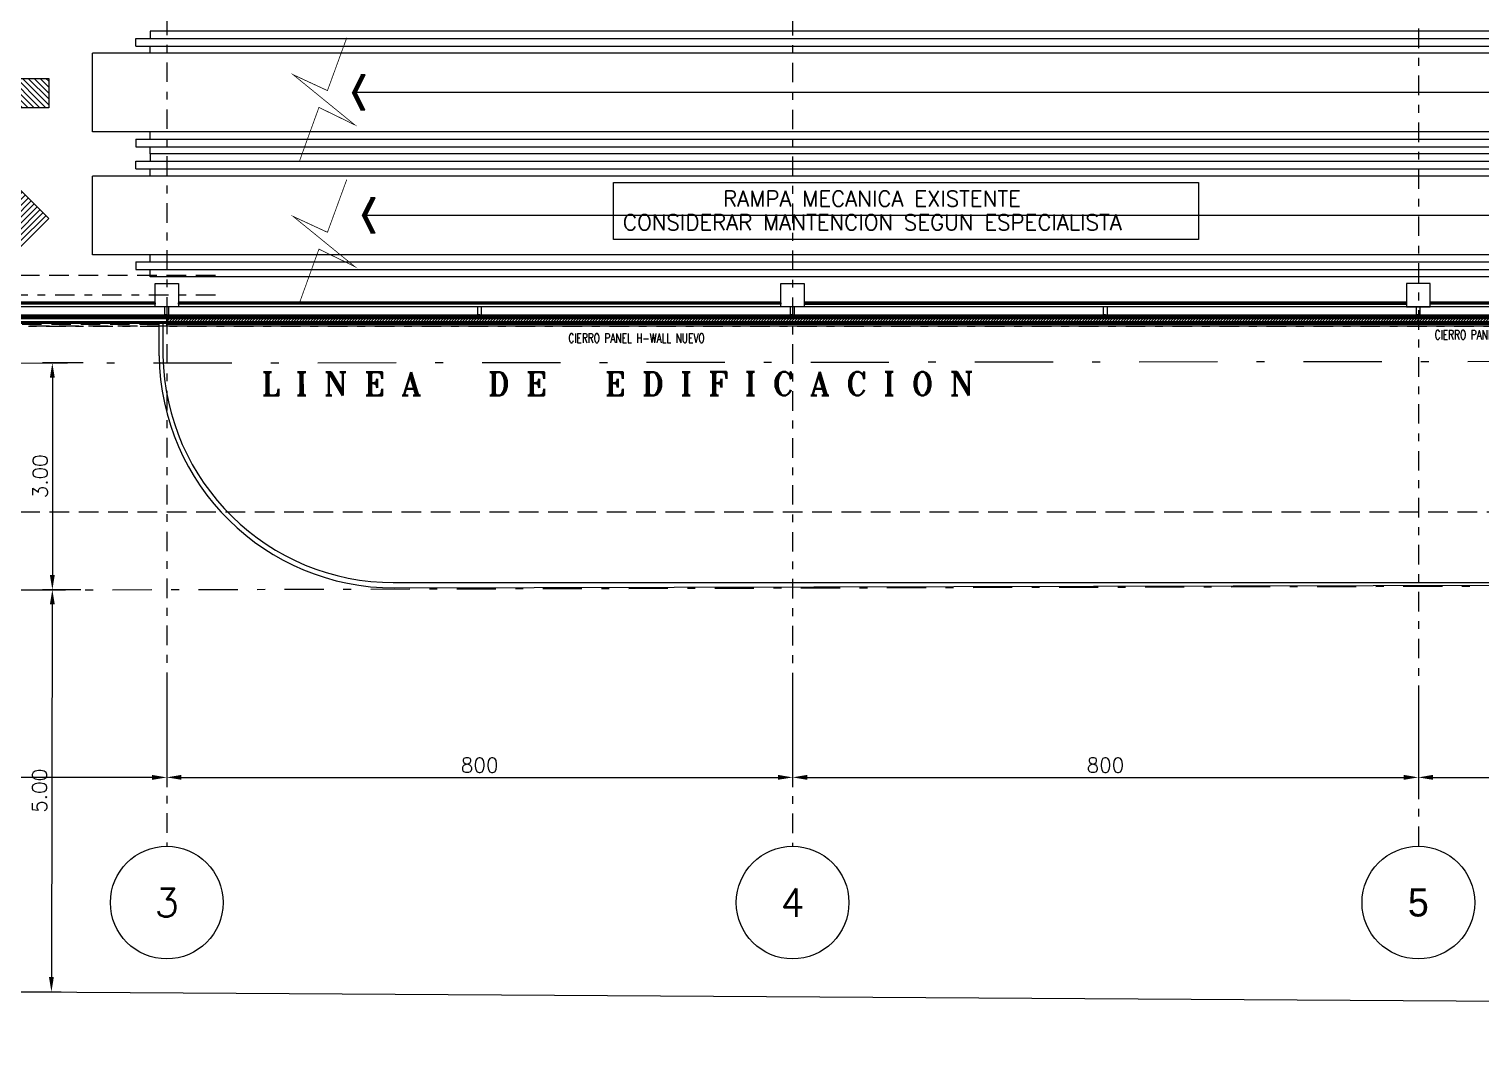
# Model space of a CAD drawing. Header units: millimetres. Extents: x 340 to 1003762, y 22 to 362022.
# Drawn here: x 378.39 to 396.95, y 25.25 to 38.15 of the extents above; entities that cross this region are included whole.
import ezdxf
from ezdxf.enums import TextEntityAlignment as Align
from ezdxf.xclip import XClip

# ---------------------------------------------------------------- set-up
doc = ezdxf.new("R2010")
doc.units = ezdxf.units.MM
doc.header["$XCLIPFRAME"] = 0
for name, pattern in [('LSBB_P_002 - PLANTA 1° NIVEL SALA DE VENTAS$0$000_ALTILLO PROPUESTA$0$HIDDEN', [0.375, 0.25, -0.125]), ('LSBB_P_002 - PLANTA 1° NIVEL SALA DE VENTAS$0$CONTINUOS', [0]), ('LSBB_P_002 - PLANTA 1° NIVEL SALA DE VENTAS$0$DASHDOT', [1, 0.5, -0.25, 0, -0.25]), ('LSBB_P_002 - PLANTA 1° NIVEL SALA DE VENTAS$0$DASHDOT2', [0.5, 0.25, -0.125, 0, -0.125]), ('LSBB_P_002 - PLANTA 1° NIVEL SALA DE VENTAS$0$DASHDOTX2', [2, 1, -0.5, 0, -0.5]), ('LSBB_P_002 - PLANTA 1° NIVEL SALA DE VENTAS$0$DASHED', [0.75, 0.5, -0.25]), ('LSBB_P_002 - PLANTA 1° NIVEL SALA DE VENTAS$0$HIDDEN', [0.375, 0.25, -0.125])]:
    doc.linetypes.add(name, pattern=pattern)
for name, color, linetype in [('LSBB_P_002 - PLANTA 1° NIVEL SALA DE VENTAS$0$01', 8, 'Continuous'), ('LSBB_P_002 - PLANTA 1° NIVEL SALA DE VENTAS$0$04', 3, 'Continuous'), ('LSBB_P_002 - PLANTA 1° NIVEL SALA DE VENTAS$0$A-DEMOLICIONES', 30, 'LSBB_P_002 - PLANTA 1° NIVEL SALA DE VENTAS$0$DASHED'), ('LSBB_P_002 - PLANTA 1° NIVEL SALA DE VENTAS$0$A-SE CONSTRUYE RELLENO', 10, 'LSBB_P_002 - PLANTA 1° NIVEL SALA DE VENTAS$0$CONTINUOS'), ('LSBB_P_002 - PLANTA 1° NIVEL SALA DE VENTAS$0$A-TABIQUES', 3, 'Continuous'), ('LSBB_P_002 - PLANTA 1° NIVEL SALA DE VENTAS$0$A-Textos', 2, 'Continuous'), ('LSBB_P_002 - PLANTA 1° NIVEL SALA DE VENTAS$0$ANNOBJ', 2, 'Continuous'), ('LSBB_P_002 - PLANTA 1° NIVEL SALA DE VENTAS$0$COTAS 125', 2, 'Continuous'), ('LSBB_P_002 - PLANTA 1° NIVEL SALA DE VENTAS$0$COTAS-INT', 4, 'Continuous'), ('LSBB_P_002 - PLANTA 1° NIVEL SALA DE VENTAS$0$DJAMB', 8, 'Continuous'), ('LSBB_P_002 - PLANTA 1° NIVEL SALA DE VENTAS$0$EJES', 8, 'LSBB_P_002 - PLANTA 1° NIVEL SALA DE VENTAS$0$DASHDOT2'), ('LSBB_P_002 - PLANTA 1° NIVEL SALA DE VENTAS$0$ESTRUCTURA', 5, 'Continuous'), ('LSBB_P_002 - PLANTA 1° NIVEL SALA DE VENTAS$0$GLOSA', 7, 'Continuous'), ('LSBB_P_002 - PLANTA 1° NIVEL SALA DE VENTAS$0$HATCH', 8, 'Continuous'), ('LSBB_P_002 - PLANTA 1° NIVEL SALA DE VENTAS$0$LETREROS', 2, 'Continuous'), ('LSBB_P_002 - PLANTA 1° NIVEL SALA DE VENTAS$0$MUROS', 5, 'Continuous'), ('LSBB_P_002 - PLANTA 1° NIVEL SALA DE VENTAS$0$PAVIMENTOS', 8, 'Continuous'), ('LSBB_P_002 - PLANTA 1° NIVEL SALA DE VENTAS$0$PROYECCIONES', 6, 'LSBB_P_002 - PLANTA 1° NIVEL SALA DE VENTAS$0$HIDDEN'), ('LSBB_P_002 - PLANTA 1° NIVEL SALA DE VENTAS$0$TABIQUE', 3, 'Continuous'), ('XREF', 7, 'Continuous')]:
    doc.layers.add(name, color=color, linetype=linetype)
doc.styles.add('LSBB_P_002 - PLANTA 1° NIVEL SALA DE VENTAS$0$DIM', font='dim', dxfattribs={"width": 0.75})
doc.styles.add('LSBB_P_002 - PLANTA 1° NIVEL SALA DE VENTAS$0$ELEV', font='romans', dxfattribs={"bigfont": 'SPEC-SL.SHX'})
doc.styles.add('LSBB_P_002 - PLANTA 1° NIVEL SALA DE VENTAS$0$ROMANS', font='romans')
doc.styles.add('LSBB_P_002 - PLANTA 1° NIVEL SALA DE VENTAS$0$ROMANT', font='romant')
doc.styles.add('LSBB_P_002 - PLANTA 1° NIVEL SALA DE VENTAS$0$STANDARD', font='txt')
doc.dimstyles.new('LSBB_P_002 - PLANTA 1° NIVEL SALA DE VENTAS$0$DIMENSION-125', dxfattribs={"dimscale": 125, "dimtxt": 0.0015, "dimasz": 0.0015, "dimexe": 0.001, "dimexo": 0.0005, "dimgap": 0.0005, "dimtad": 1, "dimdec": 0, "dimlfac": 100, "dimzin": 0, "dimdsep": 46, "dimtxsty": 'LSBB_P_002 - PLANTA 1° NIVEL SALA DE VENTAS$0$ROMANS', "dimcen": 0.004, "dimclrd": 4, "dimclre": 8, "dimclrt": 3, "dimadec": 0, "dimazin": 0, "dimtfac": 1, "dimtdec": 0, "dimtix": 1, "dimtofl": 0, "dimtmove": 2, "dimatfit": 3, "dimfxl": 0, "dimtolj": 1, "dimtzin": 0, "dimarcsym": 0})

# ---------------------------------------------------------------- blocks, each defined once
blk = doc.blocks.new('*D57')
at = {"layer": 'LSBB_P_002 - PLANTA 1° NIVEL SALA DE VENTAS$0$COTAS 125', "color": 8, "linetype": 'Continuous', "lineweight": -2, "transparency": 16777216}
for p, q in [((803.439, 244.555), (803.439, 243.275)), ((811.439, 244.555), (811.439, 243.275))]:
    blk.add_line(p, q, dxfattribs=at)
at = {"layer": 'LSBB_P_002 - PLANTA 1° NIVEL SALA DE VENTAS$0$COTAS 125', "linetype": 'Continuous', "lineweight": -2, "transparency": 16777216}
blk.add_line((803.627, 243.4), (811.252, 243.4), dxfattribs=at)
at = {"layer": 'LSBB_P_002 - PLANTA 1° NIVEL SALA DE VENTAS$0$COTAS 125', "transparency": 16777216}
for points in [[(803.627, 243.432), (803.627, 243.369), (803.439, 243.4)], [(811.252, 243.432), (811.252, 243.369), (811.439, 243.4)]]:
    blk.add_solid(points, dxfattribs=at)
at = {"layer": 'LSBB_P_002 - PLANTA 1° NIVEL SALA DE VENTAS$0$COTAS 125', "color": 2, "transparency": 16777216, "insert": (807.439, 243.557), "char_height": 0.1875, "attachment_point": 5, "style": 'LSBB_P_002 - PLANTA 1° NIVEL SALA DE VENTAS$0$ROMANS'}
blk.add_mtext('\\A1;800', dxfattribs=at)
blk = doc.blocks.new('*D58')
at = {"layer": 'LSBB_P_002 - PLANTA 1° NIVEL SALA DE VENTAS$0$COTAS 125', "color": 8, "linetype": 'Continuous', "lineweight": -2, "transparency": 16777216}
for p, q in [((793.359, 245.8), (794.101, 245.798)), ((793.347, 240.66), (794.089, 240.658))]:
    blk.add_line(p, q, dxfattribs=at)
at = {"layer": 'LSBB_P_002 - PLANTA 1° NIVEL SALA DE VENTAS$0$COTAS 125', "linetype": 'Continuous', "lineweight": -2, "transparency": 16777216}
blk.add_line((793.975, 245.611), (793.964, 240.846), dxfattribs=at)
at = {"layer": 'LSBB_P_002 - PLANTA 1° NIVEL SALA DE VENTAS$0$COTAS 125', "transparency": 16777216}
for points in [[(793.944, 245.611), (794.007, 245.611), (793.976, 245.798)], [(793.933, 240.846), (793.995, 240.846), (793.964, 240.658)]]:
    blk.add_solid(points, dxfattribs=at)
at = {"layer": 'LSBB_P_002 - PLANTA 1° NIVEL SALA DE VENTAS$0$COTAS 125', "color": 2, "transparency": 16777216, "insert": (793.813, 243.229), "char_height": 0.1875, "attachment_point": 5, "rotation": 89.863, "style": 'LSBB_P_002 - PLANTA 1° NIVEL SALA DE VENTAS$0$ROMANS'}
blk.add_mtext('\\A1;5.00', dxfattribs=at)
blk = doc.blocks.new('LSBB_P_002 - PLANTA 1° NIVEL SALA DE VENTAS$0$COLNUMC')
at = {"linetype": 'Continuous'}
blk.add_circle((0, 0), 0.5, dxfattribs=at)
at = {"linetype": 'Continuous', "style": 'LSBB_P_002 - PLANTA 1° NIVEL SALA DE VENTAS$0$DIM', "width": 0.75}
blk.add_attdef('COLUMN', text='', height=0.375, dxfattribs=at).set_placement((0, 0), align=Align.MIDDLE)
blk = doc.blocks.new('*D59')
at = {"layer": 'LSBB_P_002 - PLANTA 1° NIVEL SALA DE VENTAS$0$COTAS 125', "color": 8, "linetype": 'Continuous', "lineweight": -2, "transparency": 16777216}
for p, q in [((795.439, 244.555), (795.439, 243.275)), ((803.439, 244.555), (803.439, 243.275))]:
    blk.add_line(p, q, dxfattribs=at)
at = {"layer": 'LSBB_P_002 - PLANTA 1° NIVEL SALA DE VENTAS$0$COTAS 125', "linetype": 'Continuous', "lineweight": -2, "transparency": 16777216}
blk.add_line((795.627, 243.4), (803.252, 243.4), dxfattribs=at)
at = {"layer": 'LSBB_P_002 - PLANTA 1° NIVEL SALA DE VENTAS$0$COTAS 125', "transparency": 16777216}
for points in [[(795.627, 243.432), (795.627, 243.369), (795.439, 243.4)], [(803.252, 243.432), (803.252, 243.369), (803.439, 243.4)]]:
    blk.add_solid(points, dxfattribs=at)
at = {"layer": 'LSBB_P_002 - PLANTA 1° NIVEL SALA DE VENTAS$0$COTAS 125', "color": 2, "transparency": 16777216, "insert": (799.439, 243.557), "char_height": 0.1875, "attachment_point": 5, "style": 'LSBB_P_002 - PLANTA 1° NIVEL SALA DE VENTAS$0$ROMANS'}
blk.add_mtext('\\A1;800', dxfattribs=at)
blk = doc.blocks.new('*D60')
at = {"layer": 'LSBB_P_002 - PLANTA 1° NIVEL SALA DE VENTAS$0$COTAS 125', "color": 8, "linetype": 'Continuous', "lineweight": -2, "transparency": 16777216}
for p, q in [((787.439, 244.446), (787.439, 243.275)), ((795.439, 244.446), (795.439, 243.275))]:
    blk.add_line(p, q, dxfattribs=at)
at = {"layer": 'LSBB_P_002 - PLANTA 1° NIVEL SALA DE VENTAS$0$COTAS 125', "linetype": 'Continuous', "lineweight": -2, "transparency": 16777216}
blk.add_line((795.252, 243.4), (787.627, 243.4), dxfattribs=at)
at = {"layer": 'LSBB_P_002 - PLANTA 1° NIVEL SALA DE VENTAS$0$COTAS 125', "transparency": 16777216}
for points in [[(787.627, 243.431), (787.627, 243.368), (787.439, 243.4)], [(795.252, 243.431), (795.252, 243.368), (795.439, 243.4)]]:
    blk.add_solid(points, dxfattribs=at)
at = {"layer": 'LSBB_P_002 - PLANTA 1° NIVEL SALA DE VENTAS$0$COTAS 125', "color": 2, "transparency": 16777216, "insert": (791.439, 243.556), "char_height": 0.1875, "attachment_point": 5, "style": 'LSBB_P_002 - PLANTA 1° NIVEL SALA DE VENTAS$0$ROMANS'}
blk.add_mtext('\\A1;800', dxfattribs=at)
blk = doc.blocks.new('*D61')
at = {"layer": 'LSBB_P_002 - PLANTA 1° NIVEL SALA DE VENTAS$0$COTAS 125', "color": 8, "linetype": 'Continuous', "lineweight": -2, "transparency": 16777216}
for p, q in [((794.371, 248.699), (793.851, 248.699)), ((794.341, 245.798), (793.851, 245.798))]:
    blk.add_line(p, q, dxfattribs=at)
at = {"layer": 'LSBB_P_002 - PLANTA 1° NIVEL SALA DE VENTAS$0$COTAS 125', "linetype": 'Continuous', "lineweight": -2, "transparency": 16777216}
blk.add_line((793.976, 248.512), (793.976, 245.986), dxfattribs=at)
at = {"layer": 'LSBB_P_002 - PLANTA 1° NIVEL SALA DE VENTAS$0$COTAS 125', "transparency": 16777216}
for points in [[(793.945, 248.512), (794.007, 248.512), (793.976, 248.699)], [(793.945, 245.986), (794.007, 245.986), (793.976, 245.798)]]:
    blk.add_solid(points, dxfattribs=at)
at = {"layer": 'LSBB_P_002 - PLANTA 1° NIVEL SALA DE VENTAS$0$COTAS 125', "color": 2, "transparency": 16777216, "insert": (793.82, 247.249), "char_height": 0.1875, "attachment_point": 5, "rotation": 90, "style": 'LSBB_P_002 - PLANTA 1° NIVEL SALA DE VENTAS$0$ROMANS'}
blk.add_mtext('\\A1;3.00', dxfattribs=at)
blk = doc.blocks.new('LSBB_P_002 - PLANTA 1° NIVEL SALA DE VENTAS$0$W2')
for p, q in [((0, 0), (-0.5, 0.5)), ((-0.5, 0.5), (-0.5, 0.25)), ((-1, 0.25), (-1, -0.25)), ((-0.5, 0.25), (-1, 0.25)), ((-0.5, -0.5), (0, 0)), ((-1, -0.25), (-0.5, -0.25)), ((-0.5, -0.25), (-0.5, -0.5))]:
    blk.add_line(p, q)
at = {"color": 0}
for p, q in [((-1, 0.2), (-0.95, 0.25)), ((-1, 0.1), (-0.85, 0.25)), ((-1, 0), (-0.75, 0.25)), ((-1, -0.1), (-0.65, 0.25)), ((-1, -0.2), (-0.55, 0.25)), ((-0.949, -0.25), (-0.35, 0.35)), ((-0.849, -0.25), (-0.3, 0.3)), ((-0.749, -0.25), (-0.25, 0.25)), ((-0.5, 0.4), (-0.45, 0.45)), ((-0.5, 0.3), (-0.4, 0.4)), ((-0.649, -0.25), (-0.199, 0.199)), ((-0.549, -0.25), (-0.149, 0.149)), ((-0.5, -0.301), (-0.099, 0.099)), ((-0.5, -0.402), (-0.049, 0.049))]:
    blk.add_line(p, q, dxfattribs=at)
blk = doc.blocks.new('*D63')
at = {"layer": 'LSBB_P_002 - PLANTA 1° NIVEL SALA DE VENTAS$0$COTAS 125', "color": 8, "linetype": 'Continuous', "lineweight": -2, "transparency": 16777216}
for p, q in [((811.439, 244.555), (811.439, 243.275)), ((819.439, 244.555), (819.439, 243.275))]:
    blk.add_line(p, q, dxfattribs=at)
at = {"layer": 'LSBB_P_002 - PLANTA 1° NIVEL SALA DE VENTAS$0$COTAS 125', "linetype": 'Continuous', "lineweight": -2, "transparency": 16777216}
blk.add_line((811.627, 243.4), (819.252, 243.4), dxfattribs=at)
at = {"layer": 'LSBB_P_002 - PLANTA 1° NIVEL SALA DE VENTAS$0$COTAS 125', "transparency": 16777216}
for points in [[(811.627, 243.432), (811.627, 243.369), (811.439, 243.4)], [(819.252, 243.432), (819.252, 243.369), (819.439, 243.4)]]:
    blk.add_solid(points, dxfattribs=at)
at = {"layer": 'LSBB_P_002 - PLANTA 1° NIVEL SALA DE VENTAS$0$COTAS 125', "color": 2, "transparency": 16777216, "insert": (815.439, 243.557), "char_height": 0.1875, "attachment_point": 5, "style": 'LSBB_P_002 - PLANTA 1° NIVEL SALA DE VENTAS$0$ROMANS'}
blk.add_mtext('\\A1;800', dxfattribs=at)
blk = doc.blocks.new('LSBB_P_002 - PLANTA 1° NIVEL SALA DE VENTAS$0$DEMOL')
at = {"layer": 'LSBB_P_002 - PLANTA 1° NIVEL SALA DE VENTAS$0$A-DEMOLICIONES', "linetype": 'LSBB_P_002 - PLANTA 1° NIVEL SALA DE VENTAS$0$000_ALTILLO PROPUESTA$0$HIDDEN', "ltscale": 0.8}
blk.add_line((1019.289, 249.216), (991.414, 249.216), dxfattribs=at)
blk = doc.blocks.new('LSBB_P_002 - PLANTA 1° NIVEL SALA DE VENTAS', base_point=(223.57, 14.22))
at = {"layer": 'LSBB_P_002 - PLANTA 1° NIVEL SALA DE VENTAS$0$A-TABIQUES'}
h = blk.add_hatch(dxfattribs=at)
h.set_pattern_fill('ANSI31', color=9, scale=0.2)
h.set_pattern_definition([(45, (0, 0), (-0.0176776695, 0.0176776695), [])])
h.paths.add_polyline_path([(795.439, 249.266), (795.439, 249.196), (815.549, 249.196), (815.549, 249.266)])
at = {"color": 2}
for p, q in [((795.042, 252.849), (814.892, 252.849)), ((795.042, 252.749), (795.042, 252.849)), ((795.042, 252.749), (814.892, 252.749)), ((797.861, 252.156), (797.974, 252.381)), ((797.974, 252.381), (797.918, 252.381)), ((797.971, 251.93), (797.858, 252.156)), ((815.338, 252.156), (797.861, 252.156)), ((797.971, 251.93), (797.914, 251.93)), ((795.042, 251.562), (814.892, 251.562)), ((795.042, 251.562), (795.042, 251.462)), ((795.042, 251.462), (814.892, 251.462)), ((795.042, 251.279), (814.892, 251.279)), ((795.042, 251.179), (795.042, 251.279)), ((795.042, 251.179), (814.892, 251.179)), ((797.988, 250.586), (798.101, 250.811)), ((798.101, 250.811), (798.044, 250.811)), ((815.338, 250.586), (797.979, 250.586)), ((798.101, 250.36), (797.988, 250.586)), ((798.101, 250.36), (798.044, 250.36)), ((795.042, 249.992), (814.892, 249.992)), ((795.042, 249.992), (795.042, 249.892)), ((795.042, 249.892), (814.892, 249.892))]:
    blk.add_line(p, q, dxfattribs=at)
at = {"color": 4}
for p, q in [((815.338, 252.941), (795.225, 252.941)), ((795.225, 252.941), (795.225, 252.849)), ((815.338, 252.658), (794.488, 252.658)), ((794.488, 251.653), (794.488, 252.658)), ((795.225, 252.658), (795.225, 252.749)), ((815.338, 251.653), (794.488, 251.653)), ((795.225, 251.562), (795.225, 251.653)), ((795.225, 251.371), (795.225, 251.462)), ((814.884, 251.371), (795.225, 251.371)), ((814.709, 251.371), (795.225, 251.371)), ((795.225, 251.371), (795.225, 251.279)), ((795.225, 251.088), (795.225, 251.179)), ((815.338, 251.088), (794.488, 251.088)), ((794.488, 250.083), (794.488, 251.088)), ((815.338, 250.083), (794.488, 250.083)), ((795.225, 249.992), (795.225, 250.083)), ((795.225, 249.801), (795.225, 249.892)), ((814.709, 249.801), (795.225, 249.801))]:
    blk.add_line(p, q, dxfattribs=at)
at = {"color": 2}
for points in [[(797.974, 252.381), (797.861, 252.156), (797.918, 252.381), (797.805, 252.156)], [(797.971, 251.93), (797.858, 252.156), (797.914, 251.93), (797.802, 252.156)], [(798.101, 250.811), (797.988, 250.586), (798.044, 250.811), (797.931, 250.586)], [(798.101, 250.36), (797.988, 250.586), (798.044, 250.36), (797.931, 250.586)]]:
    blk.add_solid(points, dxfattribs=at)
at = {"layer": 'LSBB_P_002 - PLANTA 1° NIVEL SALA DE VENTAS$0$A-SE CONSTRUYE RELLENO', "const_width": 0.04}
for points in [[(791.422, 249.416), (791.422, 249.466), (795.289, 249.466)], [(803.289, 249.466), (795.589, 249.466)], [(803.589, 249.466), (811.289, 249.466)], [(815.538, 249.466), (811.589, 249.466)], [(791.414, 249.216), (815.549, 249.216)]]:
    blk.add_lwpolyline(points, dxfattribs=at)
at = {"layer": 'LSBB_P_002 - PLANTA 1° NIVEL SALA DE VENTAS$0$COTAS-INT', "color": 8}
blk.add_line((815.549, 249.416), (793.901, 249.416), dxfattribs=at)
at = {"layer": 'LSBB_P_002 - PLANTA 1° NIVEL SALA DE VENTAS$0$COTAS-INT', "color": 6}
for p, q in [((795.414, 249.316), (795.414, 249.416)), ((795.414, 249.316), (795.414, 249.416)), ((795.439, 249.316), (795.414, 249.316)), ((795.439, 249.316), (795.414, 249.316)), ((795.439, 249.316), (795.464, 249.316)), ((795.439, 249.316), (795.464, 249.316)), ((795.464, 249.316), (795.464, 249.416)), ((795.464, 249.316), (795.464, 249.416)), ((799.414, 249.316), (799.414, 249.416)), ((799.439, 249.316), (799.414, 249.316)), ((799.439, 249.316), (799.464, 249.316)), ((799.464, 249.316), (799.464, 249.416)), ((803.414, 249.316), (803.414, 249.416)), ((803.439, 249.316), (803.414, 249.316)), ((803.439, 249.316), (803.464, 249.316)), ((803.464, 249.316), (803.464, 249.416)), ((807.414, 249.316), (807.414, 249.416)), ((807.439, 249.316), (807.414, 249.316)), ((807.439, 249.316), (807.464, 249.316)), ((807.464, 249.316), (807.464, 249.416)), ((811.414, 249.316), (811.414, 249.416)), ((811.439, 249.316), (811.414, 249.316)), ((811.439, 249.316), (811.464, 249.316)), ((811.464, 249.316), (811.464, 249.416))]:
    blk.add_line(p, q, dxfattribs=at)
at = {"layer": 'LSBB_P_002 - PLANTA 1° NIVEL SALA DE VENTAS$0$DJAMB', "linetype": 'LSBB_P_002 - PLANTA 1° NIVEL SALA DE VENTAS$0$HIDDEN'}
blk.add_line((874.814, 246.791), (778.806, 246.791), dxfattribs=at)
at = {"layer": 'LSBB_P_002 - PLANTA 1° NIVEL SALA DE VENTAS$0$EJES'}
for p, q in [((811.439, 321.973), (811.439, 242.519)), ((795.439, 309.541), (795.439, 242.519)), ((803.439, 309.537), (803.439, 242.519)), ((796.061, 249.566), (777.683, 249.566)), ((878.748, 249.166), (769.057, 249.166))]:
    blk.add_line(p, q, dxfattribs=at)
at = {"layer": 'LSBB_P_002 - PLANTA 1° NIVEL SALA DE VENTAS$0$ESTRUCTURA'}
for points in [[(795.589, 249.716), (795.589, 249.416), (795.289, 249.416), (795.289, 249.716)], [(795.589, 249.716), (795.589, 249.416), (795.289, 249.416), (795.289, 249.716)], [(803.589, 249.716), (803.589, 249.416), (803.289, 249.416), (803.289, 249.716)]]:
    blk.add_lwpolyline(points, close=True, dxfattribs=at)
at = {"layer": 'LSBB_P_002 - PLANTA 1° NIVEL SALA DE VENTAS$0$ESTRUCTURA', "flags": 128}
blk.add_lwpolyline([(811.289, 249.716), (811.289, 249.416), (811.589, 249.416), (811.589, 249.716)], close=True, dxfattribs=at)
at = {"layer": 'LSBB_P_002 - PLANTA 1° NIVEL SALA DE VENTAS$0$GLOSA', "color": 8, "linetype": 'LSBB_P_002 - PLANTA 1° NIVEL SALA DE VENTAS$0$HIDDEN'}
blk.add_line((796.061, 249.816), (781.282, 249.816), dxfattribs=at)
at = {"layer": 'LSBB_P_002 - PLANTA 1° NIVEL SALA DE VENTAS$0$GLOSA', "color": 8}
blk.add_line((815.549, 249.416), (791.414, 249.416), dxfattribs=at)
at = {"layer": 'LSBB_P_002 - PLANTA 1° NIVEL SALA DE VENTAS$0$HATCH'}
for p, q in [((791.464, 249.281), (815.499, 249.281)), ((815.499, 249.303), (791.467, 249.303)), ((815.499, 249.298), (791.467, 249.298)), ((815.499, 249.293), (791.467, 249.293)), ((792.798, 249.316), (795.414, 249.316)), ((795.464, 249.316), (815.499, 249.316)), ((791.464, 249.266), (815.549, 249.266))]:
    blk.add_line(p, q, dxfattribs=at)
at = {"layer": 'LSBB_P_002 - PLANTA 1° NIVEL SALA DE VENTAS$0$LETREROS', "color": 3}
blk.add_lwpolyline([(801.15, 251.006), (808.627, 251.006), (808.627, 250.279), (801.15, 250.279)], close=True, dxfattribs=at)
at = {"layer": 'LSBB_P_002 - PLANTA 1° NIVEL SALA DE VENTAS$0$MUROS', "color": 9}
for p, q in [((795.391, 248.791), (795.391, 249.216)), ((798.332, 245.892), (819.539, 245.892))]:
    blk.add_line(p, q, dxfattribs=at)
at = {"layer": 'LSBB_P_002 - PLANTA 1° NIVEL SALA DE VENTAS$0$MUROS', "color": 2, "linetype": 'LSBB_P_002 - PLANTA 1° NIVEL SALA DE VENTAS$0$DASHDOTX2'}
blk.add_line((780.571, 248.683), (887.206, 248.806), dxfattribs=at)
at = {"layer": 'LSBB_P_002 - PLANTA 1° NIVEL SALA DE VENTAS$0$MUROS', "color": 1, "linetype": 'LSBB_P_002 - PLANTA 1° NIVEL SALA DE VENTAS$0$DASHDOT'}
blk.add_line((774.946, 245.746), (867.91, 245.996), dxfattribs=at)
at = {"layer": 'LSBB_P_002 - PLANTA 1° NIVEL SALA DE VENTAS$0$MUROS', "color": 2}
for points in [[(795.439, 249.196), (815.549, 249.196), (815.549, 249.266), (795.439, 249.266)], [(815.549, 249.167), (795.439, 249.167), (795.439, 249.196), (815.549, 249.196)]]:
    blk.add_lwpolyline(points, close=True, dxfattribs=at)
at = {"layer": 'LSBB_P_002 - PLANTA 1° NIVEL SALA DE VENTAS$0$MUROS', "color": 9}
blk.add_arc((798.34, 248.841), 2.95, 180.9877, 270.1537, dxfattribs=at)
at = {"layer": 'LSBB_P_002 - PLANTA 1° NIVEL SALA DE VENTAS$0$PAVIMENTOS'}
for p, q in [((795.343, 248.791), (795.343, 249.216)), ((798.35, 245.823), (842.794, 245.928))]:
    blk.add_line(p, q, dxfattribs=at)
blk.add_lwpolyline([(774.819, 240.591), (784.115, 240.718), (887.206, 240.068)], dxfattribs=at)
blk.add_arc((798.342, 248.823), 3, 180.6122, 270.1537, dxfattribs=at)
at = {"layer": 'LSBB_P_002 - PLANTA 1° NIVEL SALA DE VENTAS$0$PROYECCIONES', "linetype": 'LSBB_P_002 - PLANTA 1° NIVEL SALA DE VENTAS$0$000_ALTILLO PROPUESTA$0$HIDDEN', "const_width": 0.01, "flags": 128}
for points in [[(797.74, 252.857), (797.493, 252.181), (797.055, 252.384), (797.842, 251.743), (797.384, 251.966), (797.138, 251.287)], [(797.74, 251.044), (797.493, 250.369), (797.055, 250.572), (797.842, 249.931), (797.384, 250.154), (797.138, 249.474)]]:
    blk.add_lwpolyline(points, dxfattribs=at)
at = {"layer": 'LSBB_P_002 - PLANTA 1° NIVEL SALA DE VENTAS$0$PROYECCIONES', "color": 6, "linetype": 'LSBB_P_002 - PLANTA 1° NIVEL SALA DE VENTAS$0$000_ALTILLO PROPUESTA$0$HIDDEN'}
for points in [[(789.464, 249.196), (795.439, 249.196), (795.439, 249.266), (789.464, 249.266)], [(795.439, 249.167), (789.464, 249.167), (789.464, 249.196), (795.439, 249.196)]]:
    blk.add_lwpolyline(points, close=True, dxfattribs=at)
at = {"layer": 'LSBB_P_002 - PLANTA 1° NIVEL SALA DE VENTAS$0$TABIQUE'}
blk.add_lwpolyline([(791.414, 249.416), (791.414, 249.466), (795.289, 249.466), (795.289, 249.451), (791.429, 249.451), (791.429, 249.416)], dxfattribs=at)
for points in [[(803.289, 249.466), (803.289, 249.451), (795.589, 249.451), (795.589, 249.466)], [(803.589, 249.466), (803.589, 249.451), (811.289, 249.451), (811.289, 249.466)], [(815.538, 249.466), (815.538, 249.451), (811.589, 249.451), (811.589, 249.466)]]:
    blk.add_lwpolyline(points, close=True, dxfattribs=at)
at = {"layer": 'LSBB_P_002 - PLANTA 1° NIVEL SALA DE VENTAS$0$04', "color": 3}
ref = blk.add_blockref('LSBB_P_002 - PLANTA 1° NIVEL SALA DE VENTAS$0$COLNUMC', (795.439, 241.799), dxfattribs=dict(at, xscale=1.439999999999998, yscale=1.439999999999998, zscale=1.439999999999998, rotation=90.00000001175191))
ref.add_attrib('COLUMN', '3', dxfattribs={"layer": '0', "height": 0.36, "rotation": 0, "style": 'LSBB_P_002 - PLANTA 1° NIVEL SALA DE VENTAS$0$ROMANS'}).set_placement((795.439, 241.799), align=Align.MIDDLE)
ref = blk.add_blockref('LSBB_P_002 - PLANTA 1° NIVEL SALA DE VENTAS$0$COLNUMC', (803.439, 241.799), dxfattribs=dict(at, xscale=1.439999999999998, yscale=1.439999999999998, zscale=1.439999999999998, rotation=90.00000001175191))
ref.add_attrib('COLUMN', '4', dxfattribs={"layer": '0', "height": 0.36, "rotation": 0, "style": 'LSBB_P_002 - PLANTA 1° NIVEL SALA DE VENTAS$0$ROMANS'}).set_placement((803.439, 241.799), align=Align.MIDDLE)
ref = blk.add_blockref('LSBB_P_002 - PLANTA 1° NIVEL SALA DE VENTAS$0$COLNUMC', (811.439, 241.799), dxfattribs=dict(at, xscale=1.439999999999998, yscale=1.439999999999998, zscale=1.439999999999998, rotation=90.00000001175191))
ref.add_attrib('COLUMN', '5', dxfattribs={"layer": '0', "height": 0.36, "rotation": 0, "style": 'LSBB_P_002 - PLANTA 1° NIVEL SALA DE VENTAS$0$STANDARD'}).set_placement((811.439, 241.799), align=Align.MIDDLE)
at = {"layer": 'LSBB_P_002 - PLANTA 1° NIVEL SALA DE VENTAS$0$A-DEMOLICIONES'}
blk.add_blockref('LSBB_P_002 - PLANTA 1° NIVEL SALA DE VENTAS$0$DEMOL', (-200, 0), dxfattribs=at)
at = {"layer": 'LSBB_P_002 - PLANTA 1° NIVEL SALA DE VENTAS$0$ANNOBJ', "yscale": 0.75, "zscale": 0.75}
for p, xscale in [((793.181, 252.15), -0.75), ((793.932, 250.547), 0.75)]:
    blk.add_blockref('LSBB_P_002 - PLANTA 1° NIVEL SALA DE VENTAS$0$W2', p, dxfattribs=dict(at, xscale=xscale))
at = {"layer": 'LSBB_P_002 - PLANTA 1° NIVEL SALA DE VENTAS$0$01', "color": 2, "style": 'LSBB_P_002 - PLANTA 1° NIVEL SALA DE VENTAS$0$ROMANT'}
blk.add_text('L I N E A   D E   E D I F I C A C I O N', height=0.3, rotation=0.0113, dxfattribs=at).set_placement((796.649, 248.282))
at = {"layer": 'LSBB_P_002 - PLANTA 1° NIVEL SALA DE VENTAS$0$A-Textos', "char_height": 0.12, "width": 3.65265, "attachment_point": 2, "style": 'LSBB_P_002 - PLANTA 1° NIVEL SALA DE VENTAS$0$ROMANS'}
for insert in [(812.519, 249.12), (801.444, 249.077)]:
    blk.add_mtext('{\\W0.7;CIERRO PANEL H-WALL NUEVO}', dxfattribs=dict(at, insert=insert))
at = {"layer": 'LSBB_P_002 - PLANTA 1° NIVEL SALA DE VENTAS$0$LETREROS', "color": 3, "style": 'LSBB_P_002 - PLANTA 1° NIVEL SALA DE VENTAS$0$ELEV'}
for s, p in [('RAMPA MECANICA EXISTENTE', (802.552, 250.699)), ('CONSIDERAR MANTENCION SEGUN ESPECIALISTA', (801.271, 250.396))]:
    blk.add_text(s, height=0.2, dxfattribs=at).set_placement(p)
at = {"layer": 'LSBB_P_002 - PLANTA 1° NIVEL SALA DE VENTAS$0$COTAS 125', "color": 2}
dim = blk.add_linear_dim(base=(793.976, 245.798), p1=(794.434, 248.699), p2=(794.404, 245.798), angle=90, text='3.00', dimstyle='LSBB_P_002 - PLANTA 1° NIVEL SALA DE VENTAS$0$DIMENSION-125', override={"dimclrd": 256, "dimclrt": 2, "dimfxl": 0.005}, dxfattribs=at)
dim.commit()
dim.dimension.update_dxf_attribs({"geometry": '*D61', "text_midpoint": (793.82, 247.249)})
dim = blk.add_aligned_dim(p1=(793.296, 245.8), p2=(793.284, 240.66), distance=0.679, text='5.00', dimstyle='LSBB_P_002 - PLANTA 1° NIVEL SALA DE VENTAS$0$DIMENSION-125', override={"dimclrd": 256, "dimclrt": 2, "dimfxl": 0.005}, dxfattribs=at)
dim.commit()
dim.dimension.update_dxf_attribs({"geometry": '*D58', "text_midpoint": (793.813, 243.229)})
for base, p1, p2, picture, middle in [((787.439, 243.4), (795.439, 244.508), (787.439, 244.508), '*D60', (791.439, 243.556)), ((803.439, 243.4), (795.439, 244.617), (803.439, 244.617), '*D59', (799.439, 243.557)), ((811.439, 243.4), (803.439, 244.617), (811.439, 244.617), '*D57', (807.439, 243.557)), ((819.439, 243.4), (811.439, 244.617), (819.439, 244.617), '*D63', (815.439, 243.557))]:
    dim = blk.add_linear_dim(base=base, p1=p1, p2=p2, dimstyle='LSBB_P_002 - PLANTA 1° NIVEL SALA DE VENTAS$0$DIMENSION-125', override={"dimclrd": 256, "dimclrt": 2, "dimfxl": 0.005}, dxfattribs=at)
    dim.commit()
    dim.dimension.update_dxf_attribs({"geometry": picture, "text_midpoint": middle})

msp = doc.modelspace()

# ---------------------------------------------------------------- block references
at = {"layer": 'XREF'}
ref = msp.add_blockref('LSBB_P_002 - PLANTA 1° NIVEL SALA DE VENTAS', (-191.719, -200.6), dxfattribs=at)
XClip(ref).set_block_clipping_path([(755.454857474, 236.6800249606), (887.3150098981, 333.6713636781)])

doc.saveas('drawing.dxf')
